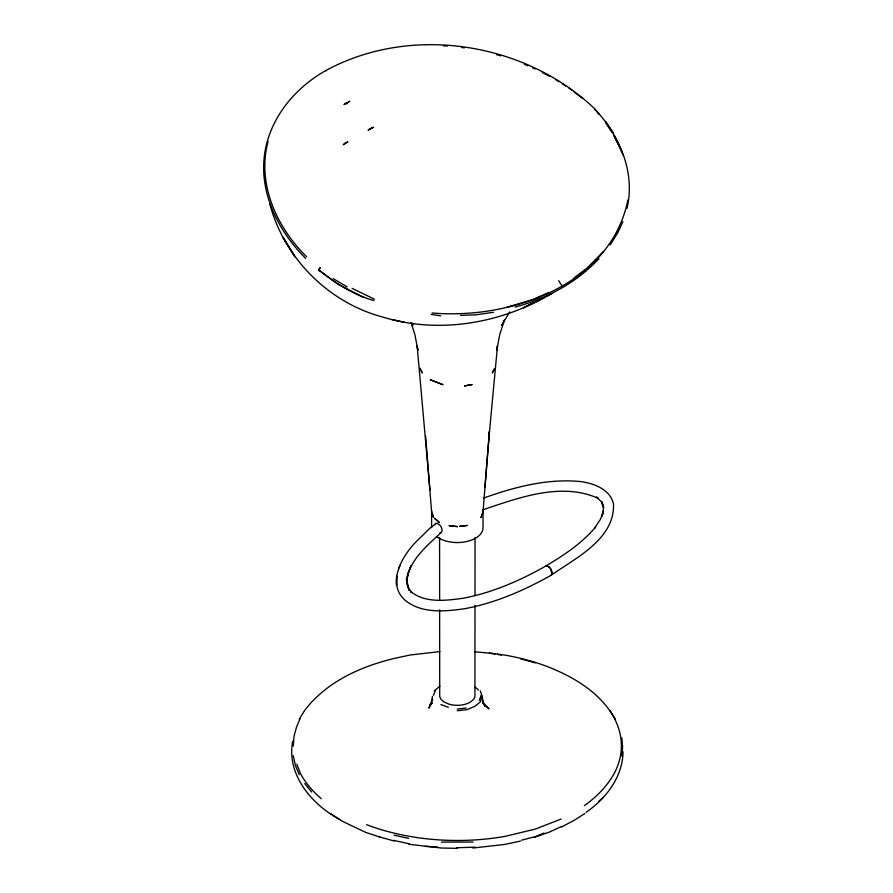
<?xml version="1.0" encoding="UTF-8"?>
<svg xmlns="http://www.w3.org/2000/svg" width="893" height="893" viewBox="0 0 893 893"><rect width="100%" height="100%" fill="white"/><g stroke="black" fill="none" stroke-linecap="round" stroke-linejoin="round"><path stroke-width="1.34" d="M431.587 527.707L431.598 511.812L425.593 435.963M474.998 605.22L474.931 693.805A17.771 10.258 0 0 1 467.552 703.461A17.771 10.258 0 0 1 449.324 704.242L444.77 702.333A17.748 10.247 0 0 1 439.713 696.361L439.635 609.941M475.009 595.531L475.054 537.396M406.706 580.83L408.302 572.726L411.026 565.682L407.521 575.114L406.918 583.352L409.072 590.273L406.438 578.988L407.744 586.701L411.695 592.639L410.68 591.512C425.146 603.288 445.462 600.643 462.641 598.332C491.998 592.829 519.726 580.818 545.601 566.14L548.369 566.385L551.104 569.366L551.863 574.266L551.093 575.259C524.057 590.452 495.191 603.065 464.561 608.725C444.747 611.549 421.485 613.781 404.953 600.163C386.435 583.363 401.906 556.395 415.703 542.151L430.225 527.93L436.8 523.142C440.026 524.37 442.895 528.098 441.868 531.625L440.952 532.697C427.088 545.712 409.753 559.799 406.795 579.825M346.852 102.963L349.676 101.333L346.852 102.963L346.797 103.956L346.384 102.717L344.006 104.604L346.774 103.008M293.284 746.079L293.998 736.435L296.476 727.215L300.171 718.519M436.911 536.76A25.73 14.857 0 0 0 465.599 541.772A25.73 14.857 0 0 0 483.046 527.707L483.024 511.834L489.42 431.643L488.739 439.97L497.513 345.758L496.731 350.279L499.834 334.172L504.456 320.107L501.721 325.309L509.691 311.914M484.944 487.131L489.42 431.643M621.852 756.17L622.588 747.084L621.852 737.942M623.024 751.66C622.801 776.72 606.079 798.554 586.165 812.239M292.658 741.223C286.396 774.544 311.579 804.325 339.24 819.194M431.241 703.784L432.435 696.451M268.112 141.317C256.615 183.411 276.629 227.458 306.656 256.76M626.998 208.303C635.526 172.985 619.787 136.015 595.865 110.274L594.459 109.326L595.397 109.772M627.891 199.976C610.656 285.57 509.881 319.716 432.156 312.985M431.598 511.812L431.832 511.053M480.289 690.892L482.198 696.406L480.3 701.92L474.819 706.352L466.872 709.667L457.294 710.783M479.251 700.425L481.137 695.334M433.496 695.334L435.471 690.099M432.67 699.297L428.807 708.216L431.732 703.193M622.912 221.609L617.755 232.76L610.232 244.928M398.613 568.406L400.187 565.258M299.255 719.166L304.915 710.047L311.702 701.887M435.103 524.102L435.728 523.276M582.08 273.091L603.456 251.469M599.002 258.602C576.644 282.657 546.628 298.709 515.071 307.058M312.394 701.34C334.071 678.513 364.132 665.698 394.282 658.442L410.166 655.015L439.836 651.589M431.687 703.003L430.013 704.544L432.212 703.115M434.333 690.892L439.814 686.137M598.623 801.423L603.333 797.393M584.335 805.642C596.368 797.136 606.983 786.454 614.172 773.517A164.066 94.725 0 0 0 594.012 693.359C580.785 681.917 565.146 673.702 549.005 667.194A164.066 94.725 0 0 0 505.561 655.205L489.331 652.973M573.719 278.225L584.826 269.798M584.826 813.534L574.221 820.31L561.463 827.018M551.093 575.259C575.684 558.013 615.054 538.97 613.48 503.875C610.12 489.319 594.046 483.437 580.796 481.595C547.554 478.291 514.48 486.998 483.437 498.127M545.601 566.14C563.818 555.279 581.901 543.368 595.642 526.97L594.559 528.154L600.353 519.447L603.378 511.466L602.128 516.109L603.489 508.34L601.915 501.788L603.657 507.637L601.324 501.721L596.479 496.988L598.031 498.261C560.949 481.695 518.476 497.926 482.41 509.948M545.478 297.112C496.519 324.192 436.956 333.692 382.963 317.115C328.646 302.705 284.141 258.345 269.82 203.95M561.53 826.46L549.798 831.896L534.461 837.377M561.083 819.071L535.231 829.106L505.416 836.306A164.066 94.725 0 0 1 366.576 824.663M535.432 298.307L549.162 292.413M543.904 833.013L535.398 836.618L521.646 840.157M506.811 307.27L539.685 297.57M439.646 532.987L440.952 532.697M520.496 841.094L504.612 844.454L472.888 848.037M457.227 709.142L466.202 707.959M493.55 312.293L475.556 314.861L460.565 315.341M456.591 847.758L475.043 847.167M473.067 842.066L441.466 842.088M457.35 848.35L441.276 848.015L408.994 844.276M443.397 45.844L447.415 46.012M425.325 846.397L437.458 846.955M474.641 651.778L489.755 653.185M461.77 47.519L464.349 47.854M431.152 314.392L440.707 315.854M491.05 653.397L494.956 654.022M497.557 654.435L501.464 655.06M394.07 835.189L408.659 838.36M393.69 840.38L409.273 843.796M391.815 319.471L404.328 322.239M520.63 658.855L535.287 662.863M379.469 836.942L394.193 841.005M496.687 54.696L500.694 55.824M325.789 70.636L326.403 70.815M363.071 297.157L337.822 284.086L318.946 270.155L318.857 270.78L318.421 269.675L320.241 267.643L318.946 270.155C335.355 283.237 353.539 294.846 373.91 300.584M380.038 837.143L365.817 832.443L340.635 820.444M440.908 704.566L448.331 707.323M524.28 64.229L527.875 65.803M532.674 67.913L535.074 68.962M352.099 288.35L374.468 299.211M542.297 72.456L549.541 76.296M546.851 565.861L549.876 567.635M333.223 278.616L347.109 286.91M555.502 79.566L558.873 81.71M562.233 83.853L565.604 85.996M330.198 813.389L341.081 820.433M568.975 88.139L572.145 90.528M574.244 92.113L582.683 98.453M474.585 686.527L478.458 689.921M595.307 109.359C525.385 42.138 410.869 23.877 325.186 70.904C294.444 88.329 269.764 118.434 264.607 154.042C259.026 193.145 278.471 231.421 305.674 258.39M483.772 703.874L488.984 708.852L483.682 703.729M304.703 783.518L311.635 791.979M595.865 110.274L599.203 114.55M605.889 123.111L611.761 132.075M483.414 703.807L485.267 706.609L482.51 700.469M605.644 121.336L613.379 133.18M558.694 280.681L561.786 285.593M610.008 710.515L615.31 719.044M411.573 322.92L412.912 325.309L411.818 323.233M613.658 135.591L620.613 148.461M614.63 136.774L623.325 155.538M299.222 774.7L295.404 765.39L293.183 755.612M296.811 764.129L300.506 773.595A164.089 94.736 0 0 0 321.257 798.677M482.611 701.474L483.403 703.784L482.198 696.406M411.014 322.663L414.798 334.172L417.902 350.279L417.12 345.758L429.935 490.045M482.745 510.863L483.024 511.834M551.104 569.366L551.863 574.266L551.863 571.241M439.579 537.463L439.635 600.185M396.548 582.147L396.548 585.361L396.637 575.985L396.548 582.147M482.611 513.051L481.048 517.494L482.611 513.051M494.644 368.563L492.423 372.761L494.644 368.563M345.479 142.936L343.247 144.744L347.879 141.898L345.479 142.936M370.059 128.748L368.117 130.211L373.609 127.208L370.059 128.748M551.829 293.641L523.477 307.772L551.829 293.641M471.917 384.604L464.639 385.888L471.917 384.604M467.229 525.464L459.538 526.368L467.229 525.464M457.428 526.613L449.235 525.698L457.428 526.613M442.794 384.626L430.37 379.826L442.794 384.626M439.189 522.305L434.802 518.543L439.189 522.305M294.88 256.659L283.059 237.415L294.88 256.659M422.21 372.761L419.967 368.385L422.21 372.761M433.585 517.494L432.022 513.051L433.585 517.494"/></g></svg>
